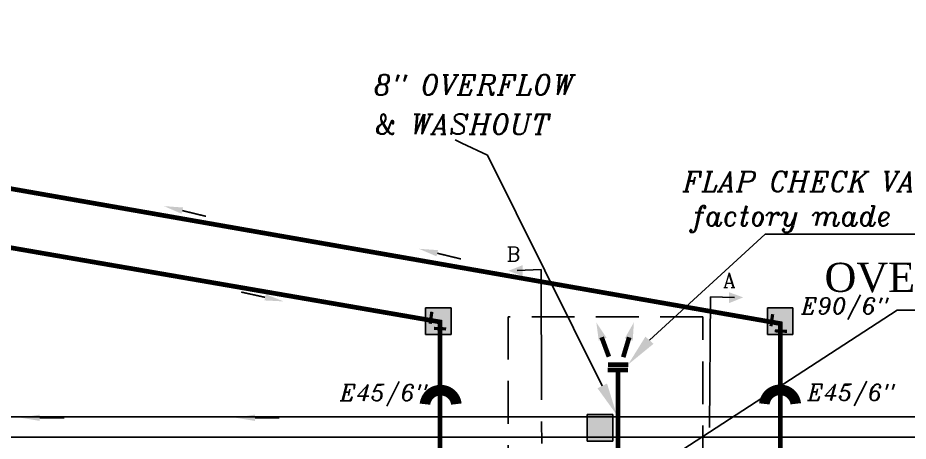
# Model space of a CAD drawing. Extents: x 152000 to 152174, y 158796 to 159332.
# Drawn here: x 152079.73 to 152095.33, y 159185.89 to 159193.31 of the extents above; entities that cross this region are included whole.
import ezdxf
from ezdxf import colors
from ezdxf.entities.mleader import LeaderData, LeaderLine
from ezdxf.math import Vec2, Vec3

# ---------------------------------------------------------------- set-up
doc = ezdxf.new("R2010")
doc.units = 0
doc.header["$LTSCALE"] = 3
doc.header["$MEASUREMENT"] = 0
for name, pattern in [('0181 00 ST MF 0100$0$HIDDEN', [0.375, 0.25, -0.125]), ('AUSGEZOGEN', [0]), ('CENTER2', [28.574999999999992, 19.05, -3.174999999999998, 3.174999999999998, -3.174999999999998]), ('CENTERX41', [4.75, 2.5, -0.25, 0.25, -0.25, 0.25, -0.25, 0.25, -0.25, 0.25, -0.25]), ('DASHED2', [0.375, 0.25, -0.125]), ('HIDDEN', [9.524999999999999, 6.349999999999999, -3.174999999999999])]:
    doc.linetypes.add(name, pattern=pattern)
doc.layers.get('0').update_dxf_attribs({"linetype": 'CONTINUOUS'})
for name, color, linetype in [('DIA 100mm', 1, 'CONTINUOUS'), ('EBENE0', 7, 'AUSGEZOGEN'), ('ELEV', 1, 'CONTINUOUS'), ('NUMBERS', 6, 'CONTINUOUS'), ('TEXTS', 1, 'CONTINUOUS')]:
    doc.layers.add(name, color=color, linetype=linetype)
doc.layers.add('LAND CORNERS', color=255, linetype='CONTINUOUS', lineweight=25)
doc.styles.add('italic', font='italicc.shx', dxfattribs={"height": 0.4})
doc.styles.add('ROMANC', font='ROMANC', dxfattribs={"height": 7})

# ---------------------------------------------------------------- blocks, each defined once
blk = doc.blocks.new('b')
at = {"layer": 'LAND CORNERS', "color": 7, "linetype": 'ByBlock', "lineweight": -2, "const_width": 0.02}
blk.add_lwpolyline([(162662.816579928, 176363.2052668169), (162663.0596513753, 176363.0267558828)], dxfattribs=at)
at = {"layer": 'LAND CORNERS', "color": 7}
blk.add_solid([(162662.7934950088, 176363.1738329737), (162662.6279768683, 176363.3437763324), (162662.8396648473, 176363.2367006603)], dxfattribs=at)

msp = doc.modelspace()

# ---------------------------------------------------------------- hatches: boundary and pattern name
at = {"layer": 'LAND CORNERS'}
h = msp.add_hatch(color=256, dxfattribs=at)
h.dxf.hatch_style = 1
h.paths.add_polyline_path([(152086.8693155901, 159187.7572529218), (152087.317579068, 159187.7572529218), (152087.317579068, 159188.2243241301), (152086.8693155901, 159188.2243241301)])
h = msp.add_hatch(color=256, dxfattribs=at)
h.dxf.hatch_style = 1
h.paths.add_polyline_path([(152092.8605969396, 159187.7578642518), (152093.3088604177, 159187.7578642518), (152093.3088604177, 159188.22493546), (152092.8605969396, 159188.22493546)])
h = msp.add_hatch(color=256, dxfattribs=at)
h.dxf.hatch_style = 1
h.paths.add_polyline_path([(152089.7031533097, 159185.8875919013), (152090.1514167877, 159185.8875919013), (152090.1514167877, 159186.3546631096), (152089.7031533097, 159186.3546631096)])
at = {"layer": 'NUMBERS', "linetype": 'CENTER2', "ltscale": 0.04}
for points in [[(152088.5714181635, 159188.972874408), (152088.5744016748, 159188.7804602968), (152088.3225989557, 159188.8748841346)], [(152092.1848629595, 159188.4996197226), (152092.187070972, 159188.30719515), (152092.4362349438, 159188.4083770935)]]:
    msp.add_hatch(color=0, dxfattribs=at).paths.add_polyline_path(points)
at = {"layer": 'NUMBERS', "linetype": 'DASHED2'}
for points in [[(152089.9051837479, 159187.6510092396), (152090.0418924529, 159187.6991978268), (152089.8630906545, 159187.969370715)], [(152090.3629020237, 159187.6926105757), (152090.5009919877, 159187.64853596), (152090.5214589981, 159187.9718694936)]]:
    msp.add_hatch(color=6, dxfattribs=at).paths.add_polyline_path(points)

# ---------------------------------------------------------------- linework, layer by layer
at = {"layer": 'DIA 100mm', "color": 7, "linetype": 'CENTERX41', "const_width": 0.1859165730513123}
for points in [[(152086.8607566102, 159186.5363651068, -0.8913194124106116), (152087.4107010865, 159186.5383410199)], [(152092.8073519943, 159186.5415882538, -0.8913194124106116), (152093.3572964706, 159186.5435641668)]]:
    msp.add_lwpolyline(points, format="xyb", dxfattribs=at)
at = {"layer": 'EBENE0', "color": 8, "linetype": 'AUSGEZOGEN'}
msp.add_line((152098.8158551623, 159186.3136843195), (152068.6940846519, 159186.3136843198), dxfattribs=at)
msp.add_line((152098.8158551623, 159186.3136843195), (152068.6940846519, 159186.3136843198), dxfattribs=at)
at = {"layer": 'ELEV', "color": 8}
msp.add_lwpolyline([(152069.0492942098, 159156.5471233672), (152069.0492942097, 159185.9584747619), (152098.4606456044, 159185.9584747617), (152098.4606456044, 159156.547123367)], close=True, dxfattribs=at)
at = {"layer": 'LAND CORNERS', "color": 7, "linetype": 'ByBlock', "lineweight": -2}
msp.add_line((152097.0866560838, 159189.5152630633), (152092.8204972114, 159189.5152630633), dxfattribs=at)
at = {"layer": 'LAND CORNERS', "color": 7}
for p, q in [((152095.1356186478, 159188.187017109), (152090.3572739903, 159185.0828467857)), ((152102.1799884592, 159188.187017109), (152095.1356186478, 159188.187017109))]:
    msp.add_line(p, q, dxfattribs=at)
at = {"layer": 'LAND CORNERS', "color": 7, "linetype": 'ByBlock', "lineweight": -2}
msp.add_lwpolyline([(152090.7938385774, 159187.6572517126), (152092.8204972114, 159189.5152630633)], dxfattribs=at)
at = {"layer": 'LAND CORNERS', "linetype": 'ByBlock', "lineweight": -2}
msp.add_lwpolyline([(152092.9345616992, 159189.5152630633), (152093.0624371401, 159189.5152630633)], dxfattribs=at)
at = {"layer": 'LAND CORNERS', "color": 7}
msp.add_solid([(152090.8650663189, 159187.594809979), (152090.419188176, 159187.2298852637), (152090.722610836, 159187.7196934462)], dxfattribs=at)
at = {"layer": 'NUMBERS', "color": 0, "linetype": 'CENTER2', "ltscale": 0.04}
for p, q in [((152088.8976687253, 159188.8980753309), (152088.4758187292, 159188.8797250763)), ((152091.860748852, 159188.4160471416), (152092.282940341, 159188.4090831165))]:
    msp.add_line(p, q, dxfattribs=at)
at = {"layer": 'NUMBERS', "color": 3, "ltscale": 0.1, "const_width": 0.08230888740698097}
for points in [[(152062.7563325586, 159193.267695976), (152093.088618452, 159187.9489953009), (152093.0879657475, 159180.0186083435)], [(152061.4326454689, 159192.4218190948), (152087.1224879391, 159187.9779413776), (152087.1361686379, 159179.9858373752), (152087.1536847613, 159179.5568206163)]]:
    msp.add_lwpolyline(points, dxfattribs=at)
at = {"layer": 'NUMBERS', "color": 0, "linetype": 'CENTER2', "ltscale": 0.04}
for points in [[(152088.8976687253, 159188.8980753309), (152088.9848126107, 159156.0075595687)], [(152091.860748852, 159188.4160471416), (152091.6369989026, 159155.8708779211)]]:
    msp.add_lwpolyline(points, dxfattribs=at)
at = {"layer": 'NUMBERS', "color": 1, "linetype": 'HIDDEN', "ltscale": 0.2}
for points in [[(152086.8693155901, 159187.7572529218), (152087.317579068, 159187.7572529218), (152087.317579068, 159188.2243241301), (152086.8693155901, 159188.2243241301)], [(152092.8605969396, 159187.7578642518), (152093.3088604177, 159187.7578642518), (152093.3088604177, 159188.22493546), (152092.8605969396, 159188.22493546)], [(152089.7031533097, 159185.8875919013), (152090.1514167877, 159185.8875919013), (152090.1514167877, 159186.3546631096), (152089.7031533097, 159186.3546631096)]]:
    msp.add_lwpolyline(points, close=True, dxfattribs=at)
at = {"layer": 'NUMBERS', "color": 4, "ltscale": 0.1, "const_width": 0.05683352926506893}
for points in [[(152086.9519919554, 159187.9454842218), (152086.9809616633, 159188.1564544671)], [(152092.92306033, 159187.9034552874), (152092.9520300378, 159188.1144255327)], [(152087.0189377289, 159187.8641552588), (152087.2317274479, 159187.8558954911)], [(152092.9900061036, 159187.8221263244), (152093.2027958226, 159187.8138665566)]]:
    msp.add_lwpolyline(points, dxfattribs=at)
at = {"layer": 'NUMBERS', "color": 6, "linetype": 'DASHED2', "const_width": 0.08194031667012057, "elevation": 4.314618111588329e-09}
for points in [[(152090.0829119823, 159187.3687331827), (152089.9562979602, 159187.7090736872)], [(152090.3343494411, 159187.3604954985), (152090.4387742728, 159187.7082859873)]]:
    msp.add_lwpolyline(points, dxfattribs=at)
at = {"layer": 'NUMBERS', "color": 6, "linetype": 'DASHED2', "const_width": 0.08194031667012057}
for points in [[(152090.4211468052, 159187.2298852637), (152090.0648868943, 159187.2298852636)], [(152090.4191881761, 159187.1360428398), (152090.062928265, 159187.1360428397)]]:
    msp.add_lwpolyline(points, dxfattribs=at)
at = {"layer": 'NUMBERS', "color": 5, "ltscale": 0.1, "const_width": 0.08230888740698097}
msp.add_lwpolyline([(152090.2410582162, 159180.5110597133), (152090.2410582162, 159187.1360428441)], dxfattribs=at)
at = {"layer": 'TEXTS', "color": 9, "linetype": '0181 00 ST MF 0100$0$HIDDEN'}
msp.add_lwpolyline([(152088.3190705485, 159179.7863939046), (152091.731026458, 159179.7863939046), (152091.731026458, 159188.0693020908), (152088.3190705485, 159188.0693020908)], close=True, dxfattribs=at)

# ---------------------------------------------------------------- block references
at = {"layer": 'LAND CORNERS', "color": 7, "xscale": 1.420838231626723, "yscale": 1.420838231626723, "zscale": 1.420838231626723}
for p, rotation in [((35374.38789641226, -161101.5711483772), 22.66508568194345), ((35378.85554139868, -161102.3187648069), 22.66508568194345), ((261968.8976494839, 481884.5148400968), 203.8810851713644), ((114080.7685903055, -179581.32712296), 36.28580035006757), ((114084.53698186, -179581.32712296), 36.28580035006757)]:
    msp.add_blockref('b', p, dxfattribs=dict(at, rotation=rotation))

# ---------------------------------------------------------------- texts
at = {"color": 7, "style": 'ROMANC'}
for s, p in [('B', (152088.2902121061, 159189.0399189669)), ('A', (152092.0834114247, 159188.5820919833))]:
    msp.add_text(s, height=0.2557508816928101, dxfattribs=at).set_placement(p)
at = {"color": 7, "insert": (152098.1531044329, 159189.0155520746), "char_height": 0.5115017633856203, "attachment_point": 3, "style": 'ROMANC'}
msp.add_mtext('{\\fTimes New Roman|b0|i0|c0|p18;OVERFLOW }', dxfattribs=at)
at = {"layer": 'NUMBERS', "color": 6, "linetype": 'DASHED2', "style": 'italic'}
for s, p in [('8" OVERFLOW', (152085.9639967596, 159191.9612762506)), ('& WASHOUT', (152085.9807852878, 159191.2676478788)), ('FLAP CHECK VALVE', (152091.3796687872, 159190.2669162639)), ('factory made', (152091.5361292035, 159189.6628921449, 2.669872406528027))]:
    msp.add_text(s, height=0.350701009251574, dxfattribs=at).set_placement(p)
at = {"layer": 'NUMBERS', "color": 1, "style": 'italic'}
for s, p in [('E90/6"', (152093.4564519958, 159188.1153776673)), ('E45/6"', (152085.3759710316, 159186.5965880078)), ('E45/6"', (152093.5659483574, 159186.6018111548))]:
    msp.add_text(s, height=0.2841676463253447, dxfattribs=at).set_placement(p)

# ---------------------------------------------------------------- leaders
at = {"layer": 'LAND CORNERS', "color": 7}
ml = msp.add_multileader_mtext('Standard', dxfattribs=at)
ml.set_content('', color=7)
ml.set_leader_properties()
ml.build(insert=Vec2(0, 0))
ml.multileader.update_dxf_attribs({"text_right_attachment_type": 6, "dogleg_length": 0.36, "arrow_head_size": 0.5683352926506893})
ctx = ml.context
ctx.base_point, ctx.char_height, ctx.arrow_head_size, ctx.landing_gap_size, ctx.plane_origin, ctx.plane_x_axis, ctx.plane_y_axis = Vec3(152087.3289086709, 159191.3390700021), 0.2557508816928101, 0.5683352926506893, 0.1278754408464051, Vec3(152087.297595757, 159187.6335957546), Vec3(0.9020883062168523, -0.4315514891491056), Vec3(0.4315514891491056, 0.9020883062168523)
ctx.right_attachment, ctx.text_align_type = 6, 2
notes = []
notes.append((ctx, [(1, (1, 1, 0), (152087.9539490996, 159190.8983009932), (-0.9020883062168522, 0.4315514891491057), 0.4983053021171019, [(0, [(152090.2202286651, 159186.3489744177)], 0, [])])]))
ctx.mtext.insert, ctx.mtext.text_direction, ctx.mtext.rotation, ctx.mtext.alignment, ctx.mtext.flow_direction = Vec3(152087.4994484477, 159191.3992401049), Vec3(0.9020883062168523, -0.4315514891491056), 5.836973350247669, 3, 5
for ctx, leaders in notes:
    for number, flags, end, landing, length, lines in leaders:
        leader = LeaderData()
        leader.index, (leader.has_last_leader_line, leader.has_dogleg_vector, leader.attachment_direction) = number, flags
        leader.last_leader_point, leader.dogleg_vector, leader.dogleg_length = Vec3(end), Vec3(landing), length
        for number, points, colour, breaks in lines:
            line = LeaderLine()
            line.index, line.vertices, line.color, line.breaks = number, Vec3.list(points), colors.encode_raw_color(colour), breaks
            leader.lines.append(line)
        ctx.leaders.append(leader)

doc.saveas('drawing.dxf')
